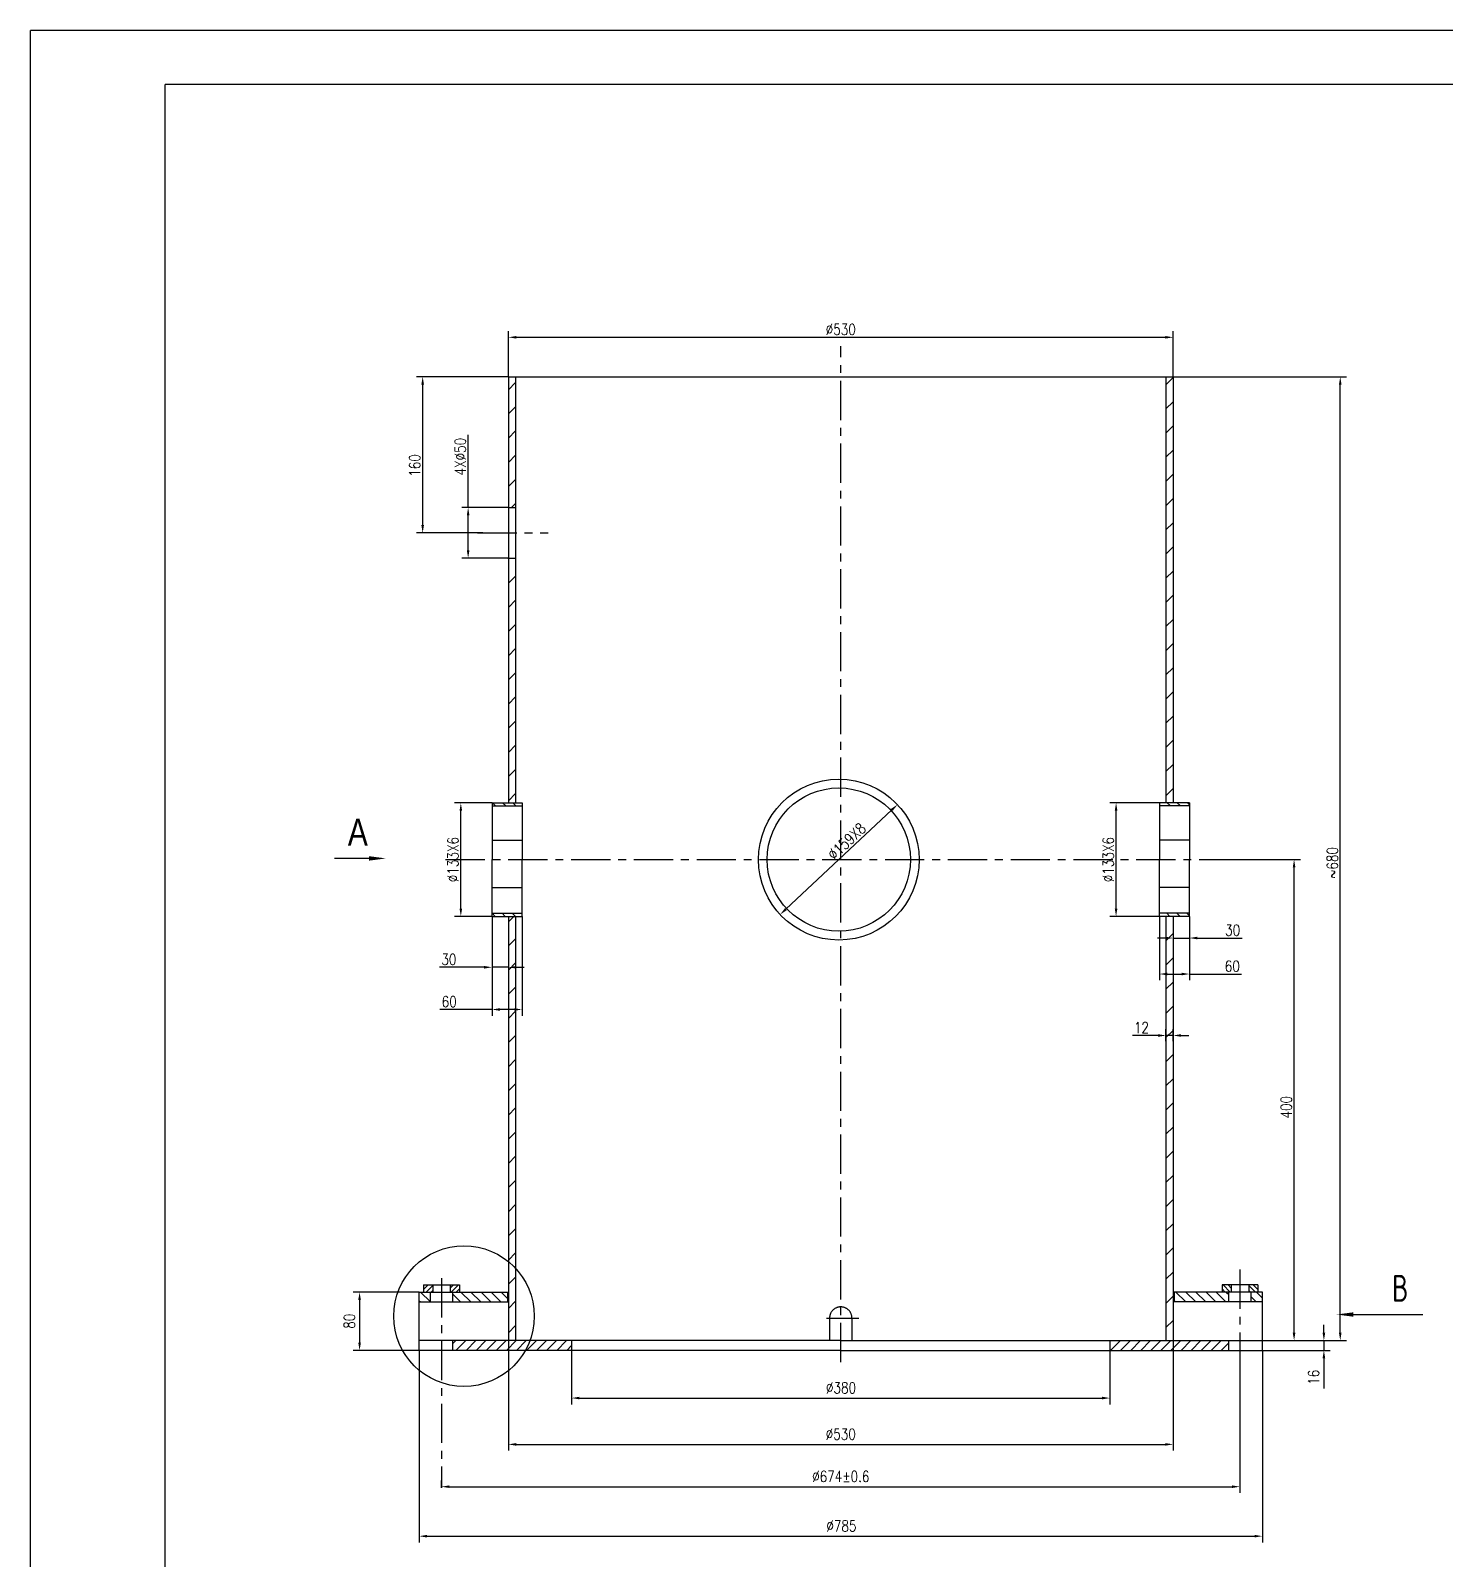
# Model space of a CAD drawing. Header units: millimetres. Extents: x 4477 to 9517, y -70 to 7058.
# Drawn here: x 4477 to 7631, y 3651 to 7058 of the extents above; entities that cross this region are included whole.
import ezdxf

# ---------------------------------------------------------------- set-up
doc = ezdxf.new("R2010")
doc.units = ezdxf.units.MM
doc.header["$LTSCALE"] = 70
doc.linetypes.add('CENTER', pattern=[2, 1.25, -0.25, 0.25, -0.25])
doc.linetypes.add('PHANTOM', pattern=[2.5, 1.25, -0.25, 0.25, -0.25, 0.25, -0.25])
for name, color, linetype in [('1轮廓实线层', 7, 'Continuous'), ('2细线层', 4, 'Continuous'), ('3中心线层', 1, 'CENTER'), ('5剖面线层', 2, 'Continuous'), ('7标注层', 4, 'Continuous'), ('8符号标注层', 31, 'Continuous'), ('9双点划线层', 6, 'PHANTOM'), ('图框层', 7, 'Continuous')]:
    doc.layers.add(name, color=color, linetype=linetype)
doc.styles.add('PC_TEXTSTYLE', font='isocp.shx', dxfattribs={"width": 0.8, "bigfont": 'hzfs.shx'})
doc.styles.add('TH_GBDIM', font='romans.shx', dxfattribs={"width": 0.8, "bigfont": 'gbcbig.shx'})
doc.dimstyles.new('TH_GBDIM', dxfattribs={"dimscale": 7, "dimtxt": 3.5, "dimasz": 2.5, "dimexe": 2, "dimexo": 0, "dimgap": 1.5, "dimtad": 1, "dimdec": 1, "dimzin": 0, "dimdsep": 46, "dimtxsty": 'TH_GBDIM', "dimcen": 2.5, "dimclrd": 130, "dimclre": 130, "dimclrt": 3, "dimadec": 0, "dimazin": 0, "dimtfac": 0.714286, "dimtdec": 1, "dimtmove": 0, "dimatfit": 3, "dimfxl": 0, "dimtzin": 0, "dimlwd": -1, "dimlwe": -1, "dimarcsym": 0})

# ---------------------------------------------------------------- blocks, each defined once
blk = doc.blocks.new('JIANTOU')
at = {"layer": '7标注层', "color": 3}
blk.add_solid([(-1, -0.132), (-1, 0.132), (0, 0)], dxfattribs=at)
blk = doc.blocks.new('*D98')
at = {"layer": '7标注层', "color": 130}
for p, q in [((5542.2, 6286.4), (5542.2, 6388.4)), ((5559.7, 6374.4), (7006.7, 6374.4)), ((7024.2, 6286.4), (7024.2, 6388.4))]:
    blk.add_line(p, q, dxfattribs=at)
for points in [[(5559.7, 6377.3), (5559.7, 6371.5), (5542.2, 6374.4)], [(7006.7, 6377.3), (7006.7, 6371.5), (7024.2, 6374.4)]]:
    blk.add_solid(points, dxfattribs=at)
at = {"layer": 'Defpoints', "color": 0}
for p in [(7024.2, 6374.4), (5542.2, 6286.4), (7024.2, 6286.4)]:
    blk.add_point(p, dxfattribs=at)
at = {"layer": '7标注层', "color": 3, "insert": (6283.2, 6391.9), "char_height": 24.5, "attachment_point": 5, "style": 'TH_GBDIM'}
blk.add_mtext('%%c530{}{}', dxfattribs=at)
blk = doc.blocks.new('*D99')
at = {"layer": '7标注层', "color": 130}
for p, q in [((5542.2, 6286.4), (5337.1, 6286.4)), ((5351.1, 6268.9), (5351.1, 5956)), ((5485.1, 5938.5), (5337.1, 5938.5))]:
    blk.add_line(p, q, dxfattribs=at)
for points in [[(5348.2, 6268.9), (5354.1, 6268.9), (5351.1, 6286.4)], [(5348.2, 5956), (5354.1, 5956), (5351.1, 5938.5)]]:
    blk.add_solid(points, dxfattribs=at)
at = {"layer": 'Defpoints', "color": 0}
for p in [(5542.2, 6286.4), (5351.1, 5938.5), (5485.1, 5938.5)]:
    blk.add_point(p, dxfattribs=at)
at = {"layer": '7标注层', "color": 3, "insert": (5333.6, 6088.7), "char_height": 24.5, "attachment_point": 5, "rotation": 90, "style": 'TH_GBDIM'}
blk.add_mtext('160{}{}', dxfattribs=at)
blk = doc.blocks.new('*D100')
at = {"layer": '7标注层', "color": 130}
for p, q in [((5452.5, 5994.9), (5452.5, 6156.9)), ((5542.2, 5994.9), (5438.5, 5994.9)), ((5452.5, 5899.7), (5452.5, 5977.4)), ((5542.2, 5882.2), (5438.5, 5882.2))]:
    blk.add_line(p, q, dxfattribs=at)
for points in [[(5449.6, 5977.4), (5455.4, 5977.4), (5452.5, 5994.9)], [(5449.6, 5899.7), (5455.4, 5899.7), (5452.5, 5882.2)]]:
    blk.add_solid(points, dxfattribs=at)
at = {"layer": 'Defpoints', "color": 0}
for p in [(5452.5, 5994.9), (5542.2, 5994.9), (5542.2, 5882.2)]:
    blk.add_point(p, dxfattribs=at)
at = {"layer": '7标注层', "color": 3, "insert": (5435, 6108.3), "char_height": 24.5, "attachment_point": 5, "rotation": 90, "style": 'TH_GBDIM'}
blk.add_mtext('4X%%c50{}{}', dxfattribs=at)
blk = doc.blocks.new('*D134')
at = {"layer": '7标注层', "color": 130}
blk.add_line((6160.8, 5099.7), (6396.9, 5320.9), dxfattribs=at)
for points in [[(6394.9, 5323), (6398.9, 5318.8), (6409.7, 5332.9)], [(6158.8, 5101.9), (6162.8, 5097.6), (6148.1, 5087.8)]]:
    blk.add_solid(points, dxfattribs=at)
at = {"layer": 'Defpoints', "color": 0}
for p in [(6409.7, 5332.9), (6148.1, 5087.8)]:
    blk.add_point(p, dxfattribs=at)
at = {"layer": '7标注层', "color": 3, "insert": (6296.7, 5251), "char_height": 24.5, "attachment_point": 5, "rotation": 43.1329, "style": 'TH_GBDIM'}
blk.add_mtext('%%c159X8{}{}', dxfattribs=at)
blk = doc.blocks.new('*D101')
at = {"layer": '7标注层', "color": 130}
for p, q in [((6993.7, 5336.8), (6883, 5336.8)), ((6897, 5101.3), (6897, 5319.3)), ((6993.7, 5083.8), (6883, 5083.8))]:
    blk.add_line(p, q, dxfattribs=at)
for points in [[(6894.1, 5319.3), (6900, 5319.3), (6897, 5336.8)], [(6894.1, 5101.3), (6900, 5101.3), (6897, 5083.8)]]:
    blk.add_solid(points, dxfattribs=at)
at = {"layer": 'Defpoints', "color": 0}
for p in [(6897, 5336.8), (6993.7, 5336.8), (6993.7, 5083.8)]:
    blk.add_point(p, dxfattribs=at)
at = {"layer": '7标注层', "color": 3, "insert": (6879.5, 5210.3), "char_height": 24.5, "attachment_point": 5, "rotation": 90, "style": 'TH_GBDIM'}
blk.add_mtext('%%c133X6{}{}', dxfattribs=at)
blk = doc.blocks.new('*D102')
at = {"layer": '7标注层', "color": 130}
for p, q in [((6990.7, 4818.3), (6933.8, 4818.3)), ((7008.2, 4805.9), (7008.2, 4832.3)), ((7024.2, 4818.3), (7008.2, 4818.3)), ((7024.2, 4805.9), (7024.2, 4832.3)), ((7041.7, 4818.3), (7059.2, 4818.3))]:
    blk.add_line(p, q, dxfattribs=at)
for points in [[(6990.7, 4821.2), (6990.7, 4815.4), (7008.2, 4818.3)], [(7041.7, 4821.2), (7041.7, 4815.4), (7024.2, 4818.3)]]:
    blk.add_solid(points, dxfattribs=at)
at = {"layer": 'Defpoints', "color": 0}
for p in [(7008.2, 4818.3), (7008.2, 4805.9), (7024.2, 4805.9)]:
    blk.add_point(p, dxfattribs=at)
at = {"layer": '7标注层', "color": 3, "insert": (6953.5, 4835.8), "char_height": 24.5, "attachment_point": 5, "style": 'TH_GBDIM'}
blk.add_mtext('12{}{}', dxfattribs=at)
blk = doc.blocks.new('*D103')
at = {"layer": '7标注层', "color": 130}
for p, q in [((6993.7, 5083.8), (6993.7, 4941.3)), ((7060.8, 5083.8), (7060.8, 4941.3)), ((7011.2, 4955.3), (7043.3, 4955.3)), ((7060.8, 4955.3), (7176.8, 4955.3))]:
    blk.add_line(p, q, dxfattribs=at)
for points in [[(7011.2, 4958.2), (7011.2, 4952.4), (6993.7, 4955.3)], [(7043.3, 4958.2), (7043.3, 4952.4), (7060.8, 4955.3)]]:
    blk.add_solid(points, dxfattribs=at)
at = {"layer": 'Defpoints', "color": 0}
for p in [(6993.7, 5083.8), (7060.8, 5083.8), (6993.7, 4955.3)]:
    blk.add_point(p, dxfattribs=at)
at = {"layer": '7标注层', "color": 3, "insert": (7156.2, 4972.8), "char_height": 24.5, "attachment_point": 5, "style": 'TH_GBDIM'}
blk.add_mtext('60{}{}', dxfattribs=at)
blk = doc.blocks.new('*D104')
at = {"layer": '7标注层', "color": 130}
for p, q in [((7024.2, 5083.8), (7024.2, 5021.5)), ((7060.8, 5083.8), (7060.8, 5021.5)), ((7006.7, 5035.5), (6989.2, 5035.5)), ((7024.2, 5035.5), (7060.8, 5035.5)), ((7078.3, 5035.5), (7178.1, 5035.5))]:
    blk.add_line(p, q, dxfattribs=at)
for points in [[(7006.7, 5038.4), (7006.7, 5032.6), (7024.2, 5035.5)], [(7078.3, 5038.4), (7078.3, 5032.6), (7060.8, 5035.5)]]:
    blk.add_solid(points, dxfattribs=at)
at = {"layer": 'Defpoints', "color": 0}
for p in [(7024.2, 5083.8), (7060.8, 5083.8), (7024.2, 5035.5)]:
    blk.add_point(p, dxfattribs=at)
at = {"layer": '7标注层', "color": 3, "insert": (7157, 5053), "char_height": 24.5, "attachment_point": 5, "style": 'TH_GBDIM'}
blk.add_mtext('30{}{}', dxfattribs=at)
blk = doc.blocks.new('*D105')
at = {"layer": '7标注层', "color": 130}
for p, q in [((5505.7, 5336.8), (5422.2, 5336.8)), ((5436.2, 5101.3), (5436.2, 5319.3)), ((5505.7, 5083.8), (5422.2, 5083.8))]:
    blk.add_line(p, q, dxfattribs=at)
for points in [[(5433.3, 5319.3), (5439.1, 5319.3), (5436.2, 5336.8)], [(5433.3, 5101.3), (5439.1, 5101.3), (5436.2, 5083.8)]]:
    blk.add_solid(points, dxfattribs=at)
at = {"layer": 'Defpoints', "color": 0}
for p in [(5436.2, 5336.8), (5505.7, 5336.8), (5505.7, 5083.8)]:
    blk.add_point(p, dxfattribs=at)
at = {"layer": '7标注层', "color": 3, "insert": (5418.7, 5210.3), "char_height": 24.5, "attachment_point": 5, "rotation": 90, "style": 'TH_GBDIM'}
blk.add_mtext('%%c133X6{}{}', dxfattribs=at)
blk = doc.blocks.new('*D106')
at = {"layer": '7标注层', "color": 130}
for p, q in [((5572.7, 5083.8), (5572.7, 4862.2)), ((5505.7, 5051.6), (5505.7, 4862.2)), ((5505.7, 4876.2), (5389.7, 4876.2)), ((5555.2, 4876.2), (5523.2, 4876.2))]:
    blk.add_line(p, q, dxfattribs=at)
for points in [[(5523.2, 4879.1), (5523.2, 4873.3), (5505.7, 4876.2)], [(5555.2, 4879.1), (5555.2, 4873.3), (5572.7, 4876.2)]]:
    blk.add_solid(points, dxfattribs=at)
at = {"layer": 'Defpoints', "color": 0}
for p in [(5572.7, 5083.8), (5505.7, 5051.6), (5572.7, 4876.2)]:
    blk.add_point(p, dxfattribs=at)
at = {"layer": '7标注层', "color": 3, "insert": (5410.3, 4893.7), "char_height": 24.5, "attachment_point": 5, "style": 'TH_GBDIM'}
blk.add_mtext('60{}{}', dxfattribs=at)
blk = doc.blocks.new('*D107')
at = {"layer": '7标注层', "color": 130}
for p, q in [((5505.7, 5083.8), (5505.7, 4956.3)), ((5542.2, 5083.8), (5542.2, 4956.3)), ((5488.2, 4970.3), (5388.4, 4970.3)), ((5542.2, 4970.3), (5505.7, 4970.3)), ((5559.7, 4970.3), (5577.2, 4970.3))]:
    blk.add_line(p, q, dxfattribs=at)
for points in [[(5488.2, 4973.2), (5488.2, 4967.4), (5505.7, 4970.3)], [(5559.7, 4973.2), (5559.7, 4967.4), (5542.2, 4970.3)]]:
    blk.add_solid(points, dxfattribs=at)
at = {"layer": 'Defpoints', "color": 0}
for p in [(5505.7, 5083.8), (5542.2, 5083.8), (5505.7, 4970.3)]:
    blk.add_point(p, dxfattribs=at)
at = {"layer": '7标注层', "color": 3, "insert": (5409.5, 4987.8), "char_height": 24.5, "attachment_point": 5, "style": 'TH_GBDIM'}
blk.add_mtext('30{}{}', dxfattribs=at)
blk = doc.blocks.new('*D135')
at = {"layer": '7标注层', "color": 130}
for p, q in [((7024.2, 6286.4), (7410.8, 6286.4)), ((7396.8, 4155.9), (7396.8, 6268.9)), ((7310.8, 4138.4), (7410.8, 4138.4))]:
    blk.add_line(p, q, dxfattribs=at)
for points in [[(7393.9, 6268.9), (7399.7, 6268.9), (7396.8, 6286.4)], [(7393.9, 4155.9), (7399.7, 4155.9), (7396.8, 4138.4)]]:
    blk.add_solid(points, dxfattribs=at)
at = {"layer": 'Defpoints', "color": 0}
for p in [(7024.2, 6286.4), (7396.8, 6286.4), (7310.8, 4138.4)]:
    blk.add_point(p, dxfattribs=at)
at = {"layer": '7标注层', "color": 3, "insert": (7379.3, 5203), "char_height": 24.5, "attachment_point": 5, "rotation": 90, "style": 'TH_GBDIM'}
blk.add_mtext('~680{}{}', dxfattribs=at)
blk = doc.blocks.new('*D108')
at = {"layer": '7标注层', "color": 130}
for p, q in [((7155.7, 5210.3), (7307.9, 5210.3)), ((7293.9, 4155.9), (7293.9, 5192.8)), ((7223.2, 4138.4), (7307.9, 4138.4))]:
    blk.add_line(p, q, dxfattribs=at)
for points in [[(7290.9, 5192.8), (7296.8, 5192.8), (7293.9, 5210.3)], [(7290.9, 4155.9), (7296.8, 4155.9), (7293.9, 4138.4)]]:
    blk.add_solid(points, dxfattribs=at)
at = {"layer": 'Defpoints', "color": 0}
for p in [(7155.7, 5210.3), (7293.9, 5210.3), (7223.2, 4138.4)]:
    blk.add_point(p, dxfattribs=at)
at = {"layer": '7标注层', "color": 3, "insert": (7276.4, 4658.4), "char_height": 24.5, "attachment_point": 5, "rotation": 90, "style": 'TH_GBDIM'}
blk.add_mtext('400{}{}', dxfattribs=at)
blk = doc.blocks.new('*D109')
at = {"layer": '1轮廓实线层', "color": 130}
for p, q in [((7360.4, 4155.9), (7360.4, 4173.4)), ((7223.2, 4138.4), (7374.4, 4138.4)), ((7360.4, 4138.4), (7360.4, 4116.4)), ((7223.2, 4116.4), (7374.4, 4116.4)), ((7360.4, 4098.9), (7360.4, 4031.5))]:
    blk.add_line(p, q, dxfattribs=at)
for points in [[(7357.4, 4155.9), (7363.3, 4155.9), (7360.4, 4138.4)], [(7357.4, 4098.9), (7363.3, 4098.9), (7360.4, 4116.4)]]:
    blk.add_solid(points, dxfattribs=at)
at = {"layer": 'Defpoints', "color": 0}
for p in [(7223.2, 4138.4), (7223.2, 4116.4), (7360.4, 4116.4)]:
    blk.add_point(p, dxfattribs=at)
at = {"layer": '1轮廓实线层', "color": 3, "insert": (7337.6, 4056.4), "char_height": 24.5, "attachment_point": 5, "rotation": 90, "style": 'TH_GBDIM'}
blk.add_mtext('16', dxfattribs=at)
blk = doc.blocks.new('*D110')
at = {"layer": '1轮廓实线层', "color": 130}
for p, q in [((7173.2, 4078.4), (7173.2, 3798.7)), ((5393.3, 3809.9), (5393.3, 3826.7)), ((5410.8, 3812.7), (7155.7, 3812.7))]:
    blk.add_line(p, q, dxfattribs=at)
for points in [[(5410.8, 3815.6), (5410.8, 3809.8), (5393.3, 3812.7)], [(7155.7, 3815.6), (7155.7, 3809.8), (7173.2, 3812.7)]]:
    blk.add_solid(points, dxfattribs=at)
at = {"layer": 'Defpoints', "color": 0}
for p in [(7173.2, 4078.4), (5393.3, 3809.9), (7173.2, 3812.7)]:
    blk.add_point(p, dxfattribs=at)
at = {"layer": '1轮廓实线层', "color": 3, "insert": (6283.3, 3835.5), "char_height": 24.5, "attachment_point": 5, "style": 'TH_GBDIM'}
blk.add_mtext('%%c674%%p0.6', dxfattribs=at)
blk = doc.blocks.new('*D111')
at = {"layer": '1轮廓实线层', "color": 130}
for p, q in [((5542.2, 4138.4), (5542.2, 3893)), ((7024.2, 4138.4), (7024.2, 3893)), ((5559.7, 3907), (7006.7, 3907))]:
    blk.add_line(p, q, dxfattribs=at)
for points in [[(5559.7, 3909.9), (5559.7, 3904.1), (5542.2, 3907)], [(7006.7, 3909.9), (7006.7, 3904.1), (7024.2, 3907)]]:
    blk.add_solid(points, dxfattribs=at)
at = {"layer": 'Defpoints', "color": 0}
for p in [(5542.2, 4138.4), (7024.2, 4138.4), (7024.2, 3907)]:
    blk.add_point(p, dxfattribs=at)
at = {"layer": '1轮廓实线层', "color": 3, "insert": (6283.2, 3929.7), "char_height": 24.5, "attachment_point": 5, "style": 'TH_GBDIM'}
blk.add_mtext('%%c530', dxfattribs=at)
blk = doc.blocks.new('*D112')
at = {"layer": '1轮廓实线层', "color": 130}
for p, q in [((5683.2, 4116.4), (5683.2, 3996.2)), ((6883.2, 4116.4), (6883.2, 3996.2)), ((5700.7, 4010.2), (6865.7, 4010.2))]:
    blk.add_line(p, q, dxfattribs=at)
for points in [[(5700.7, 4013.2), (5700.7, 4007.3), (5683.2, 4010.2)], [(6865.7, 4013.2), (6865.7, 4007.3), (6883.2, 4010.2)]]:
    blk.add_solid(points, dxfattribs=at)
at = {"layer": 'Defpoints', "color": 0}
for p in [(5683.2, 4116.4), (6883.2, 4116.4), (6883.2, 4010.2)]:
    blk.add_point(p, dxfattribs=at)
at = {"layer": '1轮廓实线层', "color": 3, "insert": (6283.8, 4033), "char_height": 24.5, "attachment_point": 5, "style": 'TH_GBDIM'}
blk.add_mtext('%%c380', dxfattribs=at)
blk = doc.blocks.new('*D113')
at = {"layer": '1轮廓实线层', "color": 130}
for p, q in [((5343.2, 4246.4), (5196.5, 4246.4)), ((5210.5, 4228.9), (5210.5, 4133.9)), ((5343.2, 4116.4), (5196.5, 4116.4))]:
    blk.add_line(p, q, dxfattribs=at)
for points in [[(5207.5, 4228.9), (5213.4, 4228.9), (5210.5, 4246.4)], [(5207.5, 4133.9), (5213.4, 4133.9), (5210.5, 4116.4)]]:
    blk.add_solid(points, dxfattribs=at)
at = {"layer": 'Defpoints', "color": 0}
for p in [(5343.2, 4246.4), (5210.5, 4116.4), (5343.2, 4116.4)]:
    blk.add_point(p, dxfattribs=at)
at = {"layer": '1轮廓实线层', "color": 3, "insert": (5187.7, 4181.4), "char_height": 24.5, "attachment_point": 5, "rotation": 90, "style": 'TH_GBDIM'}
blk.add_mtext('80', dxfattribs=at)
blk = doc.blocks.new('*D114')
at = {"layer": '1轮廓实线层', "color": 130}
for p, q in [((5343.2, 4116.4), (5343.2, 3688.4)), ((7223.2, 4116.4), (7223.2, 3688.4)), ((5360.7, 3702.4), (7205.7, 3702.4))]:
    blk.add_line(p, q, dxfattribs=at)
for points in [[(5360.7, 3705.3), (5360.7, 3699.5), (5343.2, 3702.4)], [(7205.7, 3705.3), (7205.7, 3699.5), (7223.2, 3702.4)]]:
    blk.add_solid(points, dxfattribs=at)
at = {"layer": 'Defpoints', "color": 0}
for p in [(5343.2, 4116.4), (7223.2, 4116.4), (7223.2, 3702.4)]:
    blk.add_point(p, dxfattribs=at)
at = {"layer": '1轮廓实线层', "color": 3, "insert": (6284.7, 3725.2), "char_height": 24.5, "attachment_point": 5, "style": 'TH_GBDIM'}
blk.add_mtext('%%c785', dxfattribs=at)

msp = doc.modelspace()

# ---------------------------------------------------------------- hatches: boundary and pattern name
at = {"layer": '5剖面线层'}
h = msp.add_hatch(dxfattribs=at)
h.set_pattern_fill('ANSI31', color=256, scale=12, style=0)
h.set_pattern_definition([(45, (4776.94, 50), (-26.94077, 26.94077), [])])
h.paths.add_polyline_path([(7024.24, 6286.35), (7008.24, 6286.35), (7008.24, 5336.82), (7024.24, 5336.82)])
h.paths.add_polyline_path([(7024.24, 5083.84), (7008.24, 5083.84), (7008.24, 4138.41), (7024.24, 4138.41)])
h.paths.add_polyline_path([(5558.24, 5083.84), (5542.24, 5083.84), (5542.24, 4314.34, -0.0350329), (5558.24, 4299.33)])
h.paths.add_polyline_path([(5558.24, 4299.33, 0.0350329), (5542.24, 4314.34), (5542.24, 4138.41), (5558.24, 4138.41)])
h.paths.add_polyline_path([(5558.24, 5882.19), (5542.24, 5882.19), (5542.24, 5336.82), (5558.24, 5336.82)])
h.paths.add_polyline_path([(5558.24, 6286.35), (5542.24, 6286.35), (5542.24, 5994.87), (5558.24, 5994.87)])
h = msp.add_hatch(dxfattribs=at)
h.set_pattern_fill('ANSI31', color=256, scale=5, angle=270, style=0)
h.set_pattern_definition([(315, (4776.94, 50), (11.22532, 11.22532), [])])
h.paths.add_polyline_path([(6993.74, 5336.82), (6993.74, 5329.9), (7060.77, 5329.9), (7060.77, 5336.82)])
h.paths.add_polyline_path([(6993.74, 5090.76), (6993.74, 5083.84), (7060.77, 5083.84), (7060.77, 5090.76)])
h.paths.add_polyline_path([(5505.71, 5336.82), (5505.71, 5329.9), (5572.75, 5329.9), (5572.75, 5336.82)])
h.paths.add_polyline_path([(5505.71, 5090.76), (5505.71, 5083.84), (5572.75, 5083.84), (5572.75, 5090.76)])
h = msp.add_hatch(dxfattribs=at)
h.set_pattern_fill('ANSI31', color=256, scale=2.5, style=0)
h.set_pattern_definition([(45, (3824.8866, -834.701), (-5.61266, 5.61266), [])])
h.paths.add_polyline_path([(5373.74, 4262.41), (5360.31, 4262.41), (5360.31, 4262.41), (5353.24, 4262.41), (5353.24, 4246.41), (5373.74, 4246.41)])
h.paths.add_polyline_path([(5433.24, 4262.41), (5412.74, 4262.41), (5412.74, 4246.41), (5433.24, 4246.41)])
h = msp.add_hatch(dxfattribs=at)
h.set_pattern_fill('ANSI31', color=256, scale=2.5, style=0)
h.set_pattern_definition([(135, (8741.5966, -834.701), (5.61266, 5.61266), [])])
h.paths.add_polyline_path([(7192.74, 4262.41), (7206.18, 4262.41), (7206.18, 4262.41), (7213.24, 4262.41), (7213.24, 4246.41), (7192.74, 4246.41)])
h.paths.add_polyline_path([(7133.24, 4262.41), (7153.74, 4262.41), (7153.74, 4246.41), (7133.24, 4246.41)])
h = msp.add_hatch(dxfattribs=at)
h.set_pattern_fill('ANSI31', color=256, scale=5, angle=270, style=0)
h.set_pattern_definition([(315, (5001.912, -438.002), (11.22532, 11.22532), [])])
h.paths.add_polyline_path([(5368.24, 4246.41), (5343.24, 4246.41), (5343.24, 4224.41), (5368.24, 4224.41)])
h.paths.add_polyline_path([(5540.24, 4224.41), (5540.24, 4246.41), (5418.24, 4246.41), (5418.24, 4224.41)])
h.paths.add_polyline_path([(7198.24, 4246.41), (7198.24, 4224.41), (7223.24, 4224.41), (7223.24, 4246.41)])
h.paths.add_polyline_path([(7026.24, 4246.41), (7026.24, 4224.41), (7148.24, 4224.41), (7148.24, 4246.41)])
h = msp.add_hatch(dxfattribs=at)
h.set_pattern_fill('ANSI31', color=256, scale=5, style=0)
h.set_pattern_definition([(45, (5001.912, -438.002), (-11.22532, 11.22532), [])])
h.paths.add_polyline_path([(5580.14, 4116.41, 0.0386886), (5590.27, 4138.41), (5418.24, 4138.41), (5418.24, 4116.41)])
h.paths.add_polyline_path([(5683.24, 4138.41), (5590.27, 4138.41, -0.0386886), (5580.14, 4116.41), (5683.24, 4116.41)])
h.paths.add_polyline_path([(6883.24, 4138.41), (6883.24, 4116.41), (7148.24, 4116.41), (7148.24, 4138.41)])

# ---------------------------------------------------------------- linework, layer by layer
at = {"layer": '1轮廓实线层'}
for p, q in [((5542.24, 6286.35), (7024.24, 6286.35)), ((5542.24, 6286.35), (5542.24, 5336.82)), ((5558.24, 6286.35), (5558.24, 5336.82)), ((7008.24, 6286.35), (7008.24, 5336.82)), ((7024.24, 6286.35), (7024.24, 5336.82)), ((5542.24, 5994.87), (5558.24, 5994.87)), ((5542.24, 5882.19), (5558.24, 5882.19)), ((5505.71, 5336.82), (5505.71, 5210.33)), ((5505.71, 5336.82), (5572.75, 5336.82)), ((5505.71, 5329.9), (5572.75, 5329.9)), ((5572.75, 5336.82), (5572.75, 5210.33)), ((7060.77, 5336.82), (6993.74, 5336.82)), ((6993.74, 5336.82), (6993.74, 5210.33)), ((7060.77, 5329.9), (6993.74, 5329.9)), ((7060.77, 5336.82), (7060.77, 5210.33)), ((5505.71, 5253.87), (5572.75, 5253.87)), ((7060.77, 5253.87), (6993.74, 5253.87)), ((5231.72, 5212.96), (5154.42, 5212.96)), ((5505.71, 5083.84), (5505.71, 5210.33)), ((5572.75, 5083.84), (5572.75, 5210.33)), ((6993.74, 5083.84), (6993.74, 5210.33)), ((7060.77, 5083.84), (7060.77, 5210.33)), ((5505.71, 5148.04), (5572.75, 5148.04)), ((7060.77, 5148.04), (6993.74, 5148.04)), ((5505.71, 5090.76), (5572.75, 5090.76)), ((5505.71, 5083.84), (5572.75, 5083.84)), ((5542.24, 5083.84), (5542.24, 4138.41)), ((5558.24, 5083.84), (5558.24, 4138.41)), ((7060.77, 5090.76), (6993.74, 5090.76)), ((7060.77, 5083.84), (6993.74, 5083.84)), ((7008.24, 5083.84), (7008.24, 4138.41)), ((7024.24, 5083.84), (7024.24, 4138.41)), ((5353.24, 4262.41), (5353.24, 4246.41)), ((5353.24, 4262.41), (5433.24, 4262.41)), ((5360.31, 4262.41), (5393.31, 4262.41)), ((5373.74, 4262.41), (5373.74, 4246.41)), ((5412.74, 4262.41), (5412.74, 4246.41)), ((5433.24, 4262.41), (5433.24, 4246.41)), ((7133.24, 4262.41), (7133.24, 4246.41)), ((7213.24, 4262.41), (7133.24, 4262.41)), ((7153.74, 4262.41), (7153.74, 4246.41)), ((7192.74, 4262.41), (7192.74, 4246.41)), ((7213.24, 4262.41), (7213.24, 4246.41)), ((5343.24, 4116.41), (5343.24, 4246.41)), ((5343.24, 4246.41), (5542.24, 4246.41)), ((5368.24, 4224.41), (5368.24, 4246.41)), ((5418.24, 4224.41), (5418.24, 4246.41)), ((5540.24, 4246.41), (5540.24, 4224.41)), ((7024.24, 4246.41), (7026.24, 4246.41)), ((7223.24, 4246.41), (7024.24, 4246.41)), ((7026.24, 4246.41), (7026.24, 4224.41)), ((7148.24, 4224.41), (7148.24, 4246.41)), ((7198.24, 4224.41), (7198.24, 4246.41)), ((7223.24, 4116.41), (7223.24, 4246.41)), ((5343.24, 4224.41), (5393.33, 4224.41)), ((5393.33, 4224.41), (5542.24, 4224.41)), ((7173.24, 4224.41), (7024.24, 4224.41)), ((7223.24, 4224.41), (7173.24, 4224.41)), ((7426.34, 4196.44), (7580.93, 4196.44)), ((5393.33, 4138.41), (5343.24, 4138.41)), ((5393.25, 4138.41), (5393.24, 4138.41)), ((6283.24, 4138.41), (5393.33, 4138.41)), ((5418.24, 4116.41), (5418.24, 4138.41)), ((5683.24, 4138.41), (5683.24, 4116.41)), ((6283.24, 4138.41), (7223.24, 4138.41)), ((6883.24, 4138.41), (6883.24, 4116.41)), ((7148.24, 4116.41), (7148.24, 4138.41)), ((7173.23, 4138.41), (7173.24, 4138.41)), ((5393.33, 4116.41), (5343.24, 4116.41)), ((5393.25, 4116.41), (5393.24, 4116.41)), ((6283.24, 4116.41), (5393.33, 4116.41)), ((6283.24, 4116.41), (7223.24, 4116.41)), ((7173.24, 4116.41), (7173.24, 4116.41))]:
    msp.add_line(p, q, dxfattribs=at)
for radius in [179.25, 159.65]:
    msp.add_circle((6278.88, 5210.33), radius, dxfattribs=at)
at = {"layer": '2细线层'}
for p in [(9516.94, 7058), (4476.94, -70)]:
    msp.add_line(p, (4476.94, 7058), dxfattribs=at)
at = {"layer": '3中心线层'}
for p, q in [((6283.24, 4090.06), (6283.24, 6354.34)), ((5473.2, 5938.53), (5631.05, 5938.53)), ((5402.05, 5210.33), (7155.7, 5210.33)), ((7173.24, 4296.41), (7173.24, 4078.37)), ((5393.33, 4277.6), (5393.33, 3809.9)), ((6251.16, 4188.41), (6323.57, 4188.41))]:
    msp.add_line(p, q, dxfattribs=at)
at = {"layer": '8符号标注层'}
msp.add_circle((5443.26, 4192.79), 156.75, dxfattribs=at)
at = {"layer": '9双点划线层'}
for p, q in [((6258.24, 4188.41), (6258.24, 4138.41)), ((6308.24, 4188.41), (6308.24, 4138.41))]:
    msp.add_line(p, q, dxfattribs=at)
msp.add_arc((6283.24, 4188.41), 25, 0, 180, dxfattribs=at)
at = {"layer": '图框层'}
for p in [(9396.94, 6938), (4776.94, 50)]:
    msp.add_line(p, (4776.94, 6938), dxfattribs=at)

# ---------------------------------------------------------------- block references
at = {"layer": '1轮廓实线层', "yscale": 37.5, "zscale": 37.5, "rotation": 180}
for p, xscale in [((5269.22, 5212.96), -37.5), ((7388.84, 4196.44), 37.5)]:
    msp.add_blockref('JIANTOU', p, dxfattribs=dict(at, xscale=xscale))

# ---------------------------------------------------------------- texts
at = {"layer": '1轮廓实线层', "char_height": 60, "attachment_point": 8, "style": 'PC_TEXTSTYLE'}
for s, insert in [('{\\fArial|b0|i0|c0|p32;A}', (5206.55, 5241.38)), ('B', (7530.53, 4224.86))]:
    msp.add_mtext(s, dxfattribs=dict(at, insert=insert))

# ---------------------------------------------------------------- dimensions: what is measured, and where the dimension line sits
at = {"layer": '1轮廓实线层'}
dim = msp.add_linear_dim(base=(5210.46, 4116.41), p1=(5343.24, 4246.41), p2=(5343.24, 4116.41), angle=90, text='80', dimstyle='TH_GBDIM', dxfattribs=at)
dim.commit()
dim.dimension.update_dxf_attribs({"geometry": '*D113', "text_midpoint": (5210.46, 4181.41), "dimtype": 160})
dim = msp.add_linear_dim(base=(7360.36, 4116.41), p1=(7223.18, 4138.41), p2=(7223.24, 4116.41), angle=90, text='16', dimstyle='TH_GBDIM', dxfattribs=at)
dim.commit()
dim.dimension.update_dxf_attribs({"geometry": '*D109', "text_midpoint": (7337.61, 4056.45)})
for base, p1, p2, text, picture, middle in [((7024.24, 3906.99), (5542.24, 4138.41), (7024.24, 4138.41), '%%c530', '*D111', (6283.24, 3906.99)), ((7223.24, 3702.42), (5343.24, 4116.41), (7223.24, 4116.41), '%%c785', '*D114', (6284.73, 3702.42)), ((6883.24, 4010.25), (5683.24, 4116.41), (6883.24, 4116.41), '%%c380', '*D112', (6283.79, 4010.25)), ((7173.24, 3812.72), (5393.33, 3809.9), (7173.24, 4078.37), '%%c674%%p0.6', '*D110', (6283.29, 3812.72))]:
    dim = msp.add_linear_dim(base=base, p1=p1, p2=p2, text=text, dimstyle='TH_GBDIM', dxfattribs=at)
    dim.commit()
    dim.dimension.update_dxf_attribs({"geometry": picture, "text_midpoint": middle, "dimtype": 160})
at = {"layer": '7标注层'}
for base, p1, p2, text, override, picture, middle in [((7024.24, 6374.41), (5542.24, 6286.35), (7024.24, 6286.35), '%%c530{}{}', {"dimgap": 0.75, "dimtad": 1, "dimdec": 0, "dimlfac": 1, "dimse1": 0, "dimse2": 0, "dimsd1": 0, "dimsd2": 0}, '*D98', (6283.24, 6374.41)), ((5505.71, 4970.27), (5542.24, 5083.84), (5505.71, 5083.84), '30{}{}', {"dimgap": 0.75, "dimtad": 1, "dimdec": 1, "dimlfac": 1, "dimse1": 0, "dimse2": 0, "dimsd1": 0, "dimsd2": 0}, '*D107', (5409.51, 4970.27)), ((5572.75, 4876.18), (5505.71, 5051.56), (5572.75, 5083.84), '60{}{}', {"dimgap": 0.75, "dimtad": 1, "dimjust": 0, "dimdec": 1, "dimlfac": 1, "dimse1": 0, "dimse2": 0, "dimsd1": 0, "dimsd2": 0}, '*D106', (5410.31, 4876.18)), ((7024.24, 5035.52), (7060.77, 5083.84), (7024.24, 5083.84), '30{}{}', {"dimgap": 0.75, "dimtad": 1, "dimdec": 1, "dimlfac": 1, "dimse1": 0, "dimse2": 0, "dimsd1": 0, "dimsd2": 0}, '*D104', (7156.97, 5035.52)), ((6993.74, 4955.29), (7060.77, 5083.84), (6993.74, 5083.84), '60{}{}', {"dimgap": 0.75, "dimtad": 1, "dimdec": 1, "dimlfac": 1, "dimse1": 0, "dimse2": 0, "dimsd1": 0, "dimsd2": 0}, '*D103', (7156.17, 4955.29))]:
    dim = msp.add_linear_dim(base=base, p1=p1, p2=p2, text=text, dimstyle='TH_GBDIM', override=override, dxfattribs=at)
    dim.commit()
    dim.dimension.update_dxf_attribs({"geometry": picture, "text_midpoint": middle, "dimtype": 160})
for base, p1, p2, text, override, picture, middle in [((5351.14, 5938.53), (5542.24, 6286.35), (5485.1, 5938.53), '160{}{}', {"dimgap": 0.75, "dimtad": 1, "dimdec": 0, "dimlfac": 1, "dimse1": 0, "dimse2": 0, "dimsd1": 0, "dimsd2": 0}, '*D99', (5351.14, 6088.66)), ((7396.8, 6286.35), (7310.84, 4138.41), (7024.24, 6286.35), '~680{}{}', {"dimgap": 0.75, "dimtad": 1, "dimjust": 0, "dimdec": 1, "dimlfac": 1, "dimse1": 0, "dimse2": 0, "dimsd1": 0, "dimsd2": 0}, '*D135', (7396.8, 5202.99)), ((5452.48, 5994.87), (5542.24, 5882.19), (5542.24, 5994.87), '4X%%c50{}{}', {"dimgap": 0.75, "dimtad": 1, "dimdec": 0, "dimlfac": 1, "dimse1": 0, "dimse2": 0, "dimsd1": 0, "dimsd2": 0}, '*D100', (5452.48, 6108.27)), ((5436.21, 5336.82), (5505.71, 5083.84), (5505.71, 5336.82), '%%c133X6{}{}', {"dimgap": 0.75, "dimtad": 1, "dimdec": 0, "dimlfac": 1, "dimse1": 0, "dimse2": 0, "dimsd1": 0, "dimsd2": 0}, '*D105', (5436.21, 5210.33)), ((6897.03, 5336.82), (6993.74, 5083.84), (6993.74, 5336.82), '%%c133X6{}{}', {"dimgap": 0.75, "dimtad": 1, "dimdec": 0, "dimlfac": 1, "dimse1": 0, "dimse2": 0, "dimsd1": 0, "dimsd2": 0}, '*D101', (6897.03, 5210.33)), ((7293.85, 5210.33), (7223.24, 4138.41), (7155.7, 5210.33), '400{}{}', {"dimgap": 0.75, "dimtad": 1, "dimdec": 1, "dimlfac": 1, "dimse1": 0, "dimse2": 0, "dimsd1": 0, "dimsd2": 0}, '*D108', (7293.85, 4658.42))]:
    dim = msp.add_linear_dim(base=base, p1=p1, p2=p2, angle=90, text=text, dimstyle='TH_GBDIM', override=override, dxfattribs=at)
    dim.commit()
    dim.dimension.update_dxf_attribs({"geometry": picture, "text_midpoint": middle, "dimtype": 160})
dim = msp.add_diameter_dim_2p(p1=(6148.06, 5087.77), p2=(6409.69, 5332.88), text='%%c159X8{}{}', dimstyle='TH_GBDIM', override={"dimgap": 0.75, "dimtad": 1, "dimjust": 0, "dimtih": 0, "dimtoh": 0, "dimdec": 0, "dimlfac": 1, "dimse1": 0, "dimse2": 0, "dimsd1": 0, "dimsd2": 0, "dimtix": 0, "dimtofl": 1, "dimatfit": 0}, dxfattribs=at)
dim.commit()
dim.dimension.update_dxf_attribs({"geometry": '*D134', "text_midpoint": (6308.7, 5238.27), "dimtype": 163})
dim = msp.add_linear_dim(base=(7008.24, 4818.28), p1=(7024.24, 4805.87), p2=(7008.24, 4805.87), text='12{}{}', dimstyle='TH_GBDIM', override={"dimgap": 0.75, "dimtad": 1, "dimjust": 0, "dimdec": 1, "dimlfac": 1, "dimse1": 0, "dimse2": 0, "dimsd1": 0, "dimsd2": 0}, dxfattribs=at)
dim.commit()
dim.dimension.update_dxf_attribs({"geometry": '*D102', "text_midpoint": (6953.52, 4835.78)})

doc.saveas('drawing.dxf')
